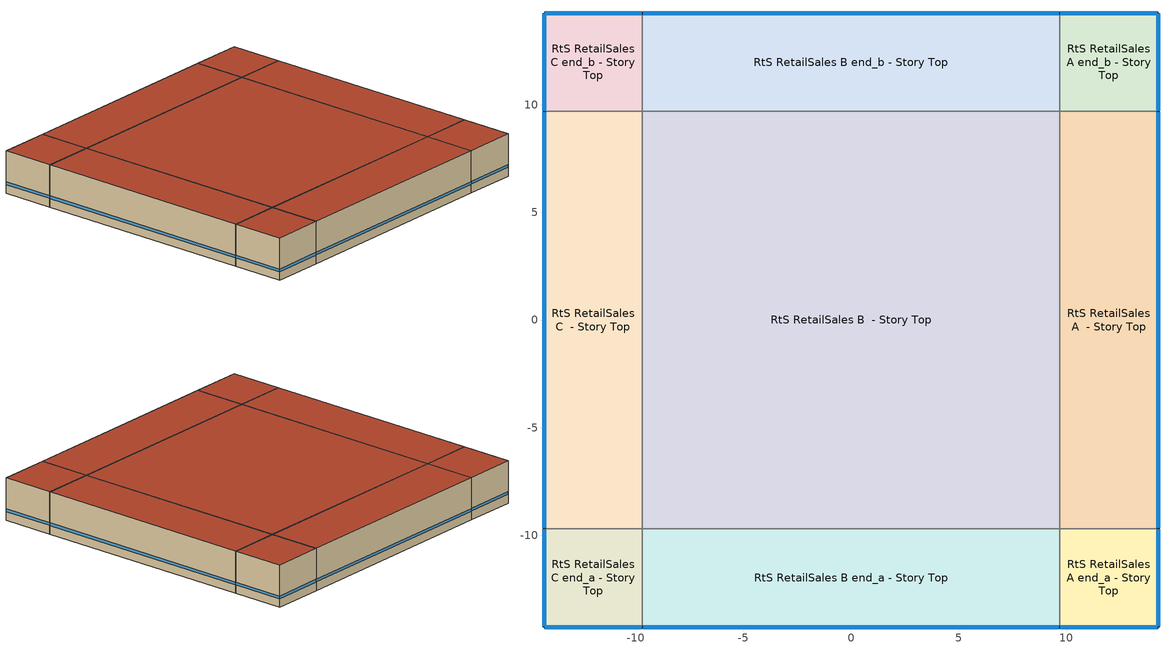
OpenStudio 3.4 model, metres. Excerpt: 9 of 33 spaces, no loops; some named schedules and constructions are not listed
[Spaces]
RtS RetailSales A end_a - Story Top
 floor adiabatic (DEER Uncarpeted 4in Slab Floor): 14.26,-14.26 9.68,-14.26 9.68,-9.68 14.26,-9.68 z3.66
 wall outside: 9.68,-14.26 14.26,-14.26 14.26,-9.68 z3.66:7.32
 wall to RtS RetailSales B end_a - Story Top: 9.68,-9.68 9.68,-14.26 z3.66:7.32
 wall to RtS RetailSales A  - Story Top: 14.26,-9.68 9.68,-9.68 z3.66:7.32
 window: 9.71,-14.26 14.23,-14.26 / 14.26,-14.23 14.26,-9.71 z4.42:4.64
 roof outside: 14.26,-9.68 9.68,-9.68 9.68,-14.26 14.26,-14.26 z7.32
RtS RetailSales B end_a - Story Top
 floor adiabatic (DEER Uncarpeted 4in Slab Floor): 9.68,-14.26 -9.68,-14.26 -9.68,-9.68 9.68,-9.68 z3.66
 wall outside: -9.68,-14.26 9.68,-14.26 z3.66:7.32
 wall to RtS RetailSales C end_a - Story Top: -9.68,-9.68 -9.68,-14.26 z3.66:7.32
 wall to RtS RetailSales B  - Story Top: 9.68,-9.68 -9.68,-9.68 z3.66:7.32
 window: -9.66,-14.26 9.66,-14.26 z4.42:4.64
 roof outside: 9.68,-9.68 -9.68,-9.68 -9.68,-14.26 9.68,-14.26 z7.32
RtS RetailSales C end_a - Story Top
 floor adiabatic (DEER Uncarpeted 4in Slab Floor): -9.68,-14.26 -14.26,-14.26 -14.26,-9.68 -9.68,-9.68 z3.66
 wall outside: -14.26,-9.68 -14.26,-14.26 -9.68,-14.26 z3.66:7.32
 wall to RtS RetailSales C  - Story Top: -9.68,-9.68 -14.26,-9.68 z3.66:7.32
 window: -14.23,-14.26 -9.71,-14.26 / -14.26,-9.71 -14.26,-14.23 z4.42:4.64
 roof outside: -9.68,-9.68 -14.26,-9.68 -14.26,-14.26 -9.68,-14.26 z7.32
RtS RetailSales A  - Story Top
 floor adiabatic (DEER Uncarpeted 4in Slab Floor): 14.26,-9.68 9.68,-9.68 9.68,9.68 14.26,9.68 z3.66
 wall outside: 14.26,-9.68 14.26,9.68 z3.66:7.32
 wall to RtS RetailSales B  - Story Top: 9.68,9.68 9.68,-9.68 z3.66:7.32
 wall to RtS RetailSales A end_b - Story Top: 14.26,9.68 9.68,9.68 z3.66:7.32
 window: 14.26,-9.66 14.26,9.66 z4.42:4.64
 roof outside: 14.26,9.68 9.68,9.68 9.68,-9.68 14.26,-9.68 z7.32
RtS RetailSales B  - Story Top
 floor adiabatic (DEER Uncarpeted 4in Slab Floor): 9.68,-9.68 -9.68,-9.68 -9.68,9.68 9.68,9.68 z3.66
 wall to RtS RetailSales C  - Story Top: -9.68,9.68 -9.68,-9.68 z3.66:7.32
 wall to RtS RetailSales B end_b - Story Top: 9.68,9.68 -9.68,9.68 z3.66:7.32
 roof outside: 9.68,9.68 -9.68,9.68 -9.68,-9.68 9.68,-9.68 z7.32
RtS RetailSales C  - Story Top
 floor adiabatic (DEER Uncarpeted 4in Slab Floor): -9.68,-9.68 -14.26,-9.68 -14.26,9.68 -9.68,9.68 z3.66
 wall outside: -14.26,9.68 -14.26,-9.68 z3.66:7.32
 wall to RtS RetailSales C end_b - Story Top: -9.68,9.68 -14.26,9.68 z3.66:7.32
 window: -14.26,9.66 -14.26,-9.66 z4.42:4.64
 roof outside: -9.68,9.68 -14.26,9.68 -14.26,-9.68 -9.68,-9.68 z7.32
RtS RetailSales A end_b - Story Top
 floor adiabatic (DEER Uncarpeted 4in Slab Floor): 14.26,9.68 9.68,9.68 9.68,14.26 14.26,14.26 z3.66
 wall outside: 14.26,9.68 14.26,14.26 9.68,14.26 z3.66:7.32
 wall to RtS RetailSales B end_b - Story Top: 9.68,14.26 9.68,9.68 z3.66:7.32
 window: 14.26,9.71 14.26,14.23 / 14.23,14.26 9.71,14.26 z4.42:4.64
 roof outside: 14.26,14.26 9.68,14.26 9.68,9.68 14.26,9.68 z7.32
RtS RetailSales B end_b - Story Top
 floor adiabatic (DEER Uncarpeted 4in Slab Floor): 9.68,9.68 -9.68,9.68 -9.68,14.26 9.68,14.26 z3.66
 wall outside: 9.68,14.26 -9.68,14.26 z3.66:7.32
 wall to RtS RetailSales C end_b - Story Top: -9.68,14.26 -9.68,9.68 z3.66:7.32
 window: 9.66,14.26 -9.66,14.26 z4.42:4.64
 roof outside: 9.68,14.26 -9.68,14.26 -9.68,9.68 9.68,9.68 z7.32
RtS RetailSales C end_b - Story Top
 floor adiabatic (DEER Uncarpeted 4in Slab Floor): -9.68,9.68 -14.26,9.68 -14.26,14.26 -9.68,14.26 z3.66
 wall outside: -9.68,14.26 -14.26,14.26 -14.26,9.68 z3.66:7.32
 window: -14.26,14.23 -14.26,9.71 / -9.71,14.26 -14.23,14.26 z4.42:4.64
 roof outside: -9.68,14.26 -14.26,14.26 -14.26,9.68 -9.68,9.68 z7.32
[Schedule:Ruleset]
D17_RtS_Sales_LF_Yr: Default Day Schedule=D17_RtS_Sales_LF_Yr Default; Summer Design Day Schedule=D17_RtS_Sales_LF_Yr Summer Design Day; Winter Design Day Schedule=D17_RtS_Sales_LF_Yr Winter Design Day
[Schedule:Day]
Clothing Schedule Default Winter Clothes; D_RSD_Din_Occup_Yr Summer Design Day; D17_RSD_Din_LF_Yr Summer Design Day; D_RSD_Din_Misc_Yr Summer Design Day; D_RSD_Ktchn_Occup_Yr Summer Design Day; D17_RSD_Ktchn_LF_Yr Summer Design Day; D_RSD_Ktchn_Misc_Yr Summer Design Day; D_RSD_Ktchn_Cook_Yr Summer Design Day; D17_RSD_LobWt_LF_Yr Summer Design Day; D17_RSD_Restrm_LF_Yr Summer Design Day; D_RtS_All_Occup_Yr Summer Design Day; D17_RtS_Sales_LF_Yr Summer Design Day; D_RtS_All_Misc_Yr Summer Design Day; D17_RtS_Stock_LF_Yr Summer Design Day; 33 space(s) Occ Sch Summer Design Day 1; 33 space(s) Occ Sch Winter Design Day 1; 33 space(s) Occ Sch Summer Design Day 2; 33 space(s) Occ Sch Winter Design Day 2; 33 space(s) Occ Sch Summer Design Day 3; 33 space(s) Occ Sch Winter Design Day 3; Building Hours of Operation NonResidential Winter Design Day; Building Hours of Operation NonResidential Summer Design Day: 24, 0, 1
Clothing Schedule Summer Clothes: 24, 0, 0.5
Air Velocity Schedule Default: 24, 0, 0.2
Work Efficiency Schedule Default; D_RSD_Din_Occup_Yr Winter Design Day; D17_RSD_Din_LF_Yr Winter Design Day; D_RSD_Din_Misc_Yr Winter Design Day; D_RSD_Ktchn_Occup_Yr Winter Design Day; D17_RSD_Ktchn_LF_Yr Winter Design Day; D_RSD_Ktchn_Misc_Yr Winter Design Day; D_RSD_Ktchn_Cook_Yr Winter Design Day; D17_RSD_LobWt_LF_Yr Winter Design Day; D17_RSD_Restrm_LF_Yr Winter Design Day; D_RtS_All_Occup_Yr Winter Design Day; D17_RtS_Sales_LF_Yr Winter Design Day; D_RtS_All_Misc_Yr Winter Design Day; D17_RtS_Stock_LF_Yr Winter Design Day: 24, 0, 0
D_RSD_Din_Occup_Yr Default; D_RSD_Ktchn_Occup_Yr Default: Yes, 5, 30, 0, 5, 40, 0.0166667, 5, 50, 0.0333333, 6, 0, 0.05, 6, 10, 0.0666667, 6, 20, 0.0833333, 6, 30, 0.1, 6, 40, 0.116667, 6, 50, 0.133333, 7, 0, 0.15, 7, 10, 0.166667, 7, 20, 0.183333, 7, 30, 0.2, 8, 30, 0.2, 8, 39, 0.226667, 8, 49, 0.253333, 8, 59, 0.28, 9, 9, 0.306667, 9, 19, 0.333333, 9, 22, 0.34, 9, 32, 0.816667, 9, 42, 0.763333, 9, 52, 0.71, 10, 2, 0.656667, 10, 12, 0.603333, 10, 15, 0.59, 10, 24, 0.548333, 10, 34, 0.506667, 10, 44, 0.465, 10, 54, 0.423333, 11, 4, 0.381667, 11, 14, 0.34, 11, 15, 0.34, 13, 7, 0.34, 13, 17, 0.612381, 13, 27, 0.644762, 13, 37, 0.677143, 13, 47, 0.709524, 13, 57, 0.741905, 14, 0, 0.75, 14, 9, 0.721667, 14, 19, 0.693333, 14, 29, 0.665, 14, 39, 0.636667, 14, 49, 0.608333, 14, 59, 0.58, 15, 0, 0.58, 15, 9, 0.54, 15, 19, 0.5, 15, 29, 0.46, 15, 39, 0.42, 15, 49, 0.38, 15, 59, 0.34, 16, 0, 0.34, 16, 10, 0.325667, 16, 20, 0.311333, 16, 30, 0.297, 16, 40, 0.282667, 16, 50, 0.268333, 17, 0, 0.254, 17, 10, 0.228333, 17, 20, 0.202667, 17, 30, 0.177, 17, 40, 0.151333, 17, 50, 0.125667, 18, 0, 0.1, 18, 30, 0.1, 18, 40, 0.0916667, 18, 50, 0.0833333, 19, 0, 0.075, 19, 10, 0.0666667, 19, 20, 0.0583333, 19, 30, 0.05, 19, 40, 0.0416667, 19, 50, 0.0333333, 20, 0, 0.025, 20, 10, 0.0166667, 20, 20, 0.00833333, 20, 30, 0, 24, 0, 0
D_RSD_Din_Occup_Yr Wknd Day; D_RSD_Ktchn_Occup_Yr Wknd Day: Yes, 4, 45, 0, 4, 55, 0.025, 5, 5, 0.05, 5, 15, 0.075, 5, 25, 0.1, 5, 35, 0.125, 5, 45, 0.15, 5, 55, 0.166667, 6, 5, 0.183333, 6, 15, 0.2, 6, 25, 0.216667, 6, 35, 0.233333, 6, 45, 0.25, 7, 45, 0.25, 7, 55, 0.265, 8, 5, 0.28, 8, 15, 0.295, 8, 24, 0.31, 8, 34, 0.325, 8, 44, 0.34, 8, 45, 0.34, 8, 54, 0.416667, 9, 4, 0.493333, 9, 14, 0.57, 9, 24, 0.646667, 9, 34, 0.723333, 9, 44, 0.8, 9, 45, 0.8, 9, 54, 0.766667, 10, 4, 0.733333, 10, 14, 0.7, 10, 24, 0.666667, 10, 34, 0.633333, 10, 44, 0.6, 10, 54, 0.566667, 11, 4, 0.533333, 11, 14, 0.5, 11, 24, 0.466667, 11, 34, 0.433333, 11, 44, 0.4, 11, 45, 0.4, 12, 15, 0.4, 12, 24, 0.39, 12, 34, 0.38, 12, 44, 0.37, 12, 54, 0.36, 13, 4, 0.35, 13, 14, 0.34, 13, 15, 0.34, 13, 24, 0.416667, 13, 34, 0.493333, 13, 44, 0.57, 13, 54, 0.646667, 14, 4, 0.723333, 14, 14, 0.8, 14, 15, 0.8, 14, 24, 0.85, 14, 34, 0.9, 14, 44, 0.95, 14, 45, 0.95, 14, 54, 0.933333, 15, 4, 0.916667, 15, 14, 0.9, 15, 24, 0.883333, 15, 34, 0.866667, 15, 44, 0.85, 15, 45, 0.85, 15, 54, 0.783333, 16, 4, 0.716667, 16, 15, 0.65, 16, 25, 0.583333, 16, 35, 0.516667, 16, 45, 0.45, 16, 55, 0.433333, 17, 5, 0.416667, 17, 15, 0.4, 17, 25, 0.383333, 17, 35, 0.366667, 17, 45, 0.35, 17, 55, 0.333333, 18, 5, 0.316667, 18, 15, 0.3, 18, 25, 0.283333, 18, 35, 0.266667, 18, 45, 0.25, 18, 55, 0.225, 19, 5, 0.2, 19, 15, 0.175, 19, 25, 0.15, 19, 35, 0.125, 19, 45, 0.1, 19, 55, 0.0833333, 20, 5, 0.0666667, 20, 15, 0.05, 20, 25, 0.0333333, 20, 35, 0.0166667, 20, 45, 0, 24, 0, 0
DEER Activity 161W/person Default; autogen DEER Activity 161W/person 0_day_sch: Yes, 24, 0, 161
DEER Activity 161W/person Winter Design Day; DEER Activity 161W/person Summer Design Day: 24, 0, 161
D17_RSD_Din_LF_Yr Default; D17_RSD_LobWt_LF_Yr Default; D17_RSD_Restrm_LF_Yr Default: Yes, 4, 30, 0.14, 4, 40, 0.194083, 4, 50, 0.248167, 5, 0, 0.30225, 5, 10, 0.356333, 5, 20, 0.410417, 5, 30, 0.4645, 5, 40, 0.520417, 5, 50, 0.576333, 6, 0, 0.63225, 6, 10, 0.688167, 6, 20, 0.744083, 6, 30, 0.8, 16, 0, 0.8, 16, 10, 0.768117, 16, 20, 0.736233, 16, 30, 0.70435, 16, 40, 0.672467, 16, 50, 0.640583, 17, 0, 0.6087, 17, 10, 0.584667, 17, 20, 0.560633, 17, 30, 0.5366, 17, 40, 0.512567, 17, 50, 0.488533, 18, 0, 0.4645, 18, 10, 0.416433, 18, 20, 0.368367, 18, 30, 0.3203, 18, 40, 0.272233, 18, 50, 0.224167, 19, 0, 0.1761, 19, 10, 0.170083, 19, 20, 0.164067, 19, 30, 0.15805, 19, 40, 0.152033, 19, 50, 0.146017, 20, 0, 0.14, 24, 0, 0.14
D17_RSD_Din_LF_Yr Wknd Day; D17_RSD_LobWt_LF_Yr Wknd Day; D17_RSD_Restrm_LF_Yr Wknd Day: Yes, 3, 45, 0.14, 3, 54, 0.194083, 4, 4, 0.248167, 4, 15, 0.30225, 4, 25, 0.356333, 4, 35, 0.410417, 4, 45, 0.4645, 4, 55, 0.520417, 5, 5, 0.576333, 5, 15, 0.63225, 5, 25, 0.688167, 5, 35, 0.744083, 5, 45, 0.8, 17, 15, 0.8, 17, 25, 0.772917, 17, 35, 0.745833, 17, 45, 0.71875, 17, 55, 0.691667, 18, 5, 0.664583, 18, 15, 0.6375, 18, 25, 0.610417, 18, 35, 0.583333, 18, 45, 0.55625, 18, 55, 0.529167, 19, 5, 0.502083, 19, 15, 0.475, 19, 25, 0.447083, 19, 35, 0.419167, 19, 45, 0.39125, 19, 55, 0.363333, 20, 5, 0.335417, 20, 15, 0.3075, 20, 25, 0.279583, 20, 35, 0.251667, 20, 45, 0.22375, 20, 55, 0.195833, 21, 5, 0.167917, 21, 15, 0.14, 24, 0, 0.14
D_RSD_Din_Misc_Yr Default; D_RSD_Ktchn_Misc_Yr Default: Yes, 2, 30, 0.15, 2, 39, 0.175, 2, 49, 0.2, 2, 59, 0.225, 3, 9, 0.25, 3, 19, 0.275, 3, 29, 0.3, 3, 30, 0.3, 3, 39, 0.325, 3, 49, 0.35, 3, 59, 0.375, 4, 9, 0.4, 4, 19, 0.425, 4, 30, 0.45, 4, 40, 0.458333, 4, 50, 0.466667, 5, 0, 0.475, 5, 10, 0.483333, 5, 20, 0.491667, 5, 30, 0.5, 7, 30, 0.5, 7, 40, 0.55, 7, 50, 0.6, 8, 0, 0.65, 8, 9, 0.7, 8, 19, 0.75, 8, 29, 0.8, 8, 30, 0.8, 8, 39, 0.833333, 8, 49, 0.866667, 8, 59, 0.9, 9, 9, 0.933333, 9, 19, 0.966667, 9, 29, 1, 9, 30, 1, 17, 0, 1, 17, 10, 0.991667, 17, 20, 0.983333, 17, 30, 0.975, 17, 40, 0.966667, 17, 50, 0.958333, 18, 0, 0.95, 18, 10, 0.933333, 18, 20, 0.916667, 18, 30, 0.9, 18, 40, 0.883333, 18, 50, 0.866667, 19, 0, 0.85, 19, 10, 0.733333, 19, 20, 0.616667, 19, 30, 0.5, 19, 40, 0.383333, 19, 50, 0.266667, 20, 0, 0.15, 24, 0, 0.15
D_RSD_Din_Misc_Yr Wknd Day; D_RSD_Ktchn_Misc_Yr Wknd Day: Yes, 1, 45, 0.15, 1, 55, 0.175, 2, 5, 0.2, 2, 15, 0.225, 2, 24, 0.25, 2, 34, 0.275, 2, 44, 0.3, 2, 45, 0.3, 2, 54, 0.325, 3, 4, 0.35, 3, 14, 0.375, 3, 24, 0.4, 3, 34, 0.425, 3, 44, 0.45, 3, 45, 0.45, 3, 54, 0.458333, 4, 4, 0.466667, 4, 15, 0.475, 4, 25, 0.483333, 4, 35, 0.491667, 4, 45, 0.5, 6, 45, 0.5, 6, 55, 0.55, 7, 5, 0.6, 7, 15, 0.65, 7, 25, 0.7, 7, 35, 0.75, 7, 45, 0.8, 7, 55, 0.833333, 8, 5, 0.866667, 8, 15, 0.9, 8, 24, 0.933333, 8, 34, 0.966667, 8, 44, 1, 8, 45, 1, 17, 45, 1, 17, 55, 0.991667, 18, 5, 0.983333, 18, 15, 0.975, 18, 25, 0.966667, 18, 35, 0.958333, 18, 45, 0.95, 18, 55, 0.9, 19, 5, 0.85, 19, 15, 0.8, 19, 25, 0.75, 19, 35, 0.7, 19, 45, 0.65, 19, 55, 0.566667, 20, 5, 0.483333, 20, 15, 0.4, 20, 25, 0.316667, 20, 35, 0.233333, 20, 45, 0.15, 24, 0, 0.15
D_RSD_All_C_Inf_Yr Default; D_RSD_All_C_Inf_Yr Winter Design Day; D_RSD_All_C_Inf_Yr Summer Design Day: 9, 0, 1, 23, 0, 0.5, 24, 0, 1
DEER Activity 220W/person Default; autogen DEER Activity 220W/person 0_day_sch: Yes, 24, 0, 220
DEER Activity 220W/person Winter Design Day; DEER Activity 220W/person Summer Design Day: 24, 0, 220
D17_RSD_Ktchn_LF_Yr Default: Yes, 3, 0, 0.05, 3, 9, 0.0875, 3, 19, 0.125, 3, 29, 0.1625, 3, 39, 0.2, 3, 49, 0.2375, 3, 59, 0.275, 4, 9, 0.3125, 4, 19, 0.35, 4, 30, 0.3875, 4, 40, 0.425, 4, 50, 0.4625, 5, 0, 0.5, 5, 10, 0.525, 5, 20, 0.55, 5, 30, 0.575, 5, 40, 0.6, 5, 50, 0.625, 6, 0, 0.65, 6, 10, 0.675, 6, 20, 0.7, 6, 30, 0.725, 6, 40, 0.75, 6, 50, 0.775, 7, 0, 0.8, 16, 0, 0.8, 16, 10, 0.768117, 16, 20, 0.736233, 16, 30, 0.70435, 16, 40, 0.672467, 16, 50, 0.640583, 17, 0, 0.6087, 17, 10, 0.590583, 17, 20, 0.572467, 17, 30, 0.55435, 17, 40, 0.536233, 17, 50, 0.518117, 18, 0, 0.5, 18, 10, 0.45, 18, 20, 0.4, 18, 30, 0.35, 18, 40, 0.3, 18, 50, 0.25, 19, 0, 0.2, 19, 10, 0.175, 19, 20, 0.15, 19, 30, 0.125, 19, 40, 0.1, 19, 50, 0.075, 20, 0, 0.05, 24, 0, 0.05
D17_RSD_Ktchn_LF_Yr Wknd Day: Yes, 2, 15, 0.05, 2, 24, 0.0875, 2, 34, 0.125, 2, 44, 0.1625, 2, 54, 0.2, 3, 4, 0.2375, 3, 14, 0.275, 3, 24, 0.3125, 3, 34, 0.35, 3, 44, 0.3875, 3, 54, 0.425, 4, 4, 0.4625, 4, 14, 0.5, 4, 15, 0.5, 4, 25, 0.525, 4, 35, 0.55, 4, 45, 0.575, 4, 55, 0.6, 5, 5, 0.625, 5, 15, 0.65, 5, 25, 0.675, 5, 35, 0.7, 5, 45, 0.725, 5, 55, 0.75, 6, 5, 0.775, 6, 15, 0.8, 17, 15, 0.8, 17, 25, 0.775, 17, 35, 0.75, 17, 45, 0.725, 17, 55, 0.7, 18, 5, 0.675, 18, 15, 0.65, 18, 25, 0.625, 18, 35, 0.6, 18, 45, 0.575, 18, 55, 0.55, 19, 5, 0.525, 19, 15, 0.5, 19, 25, 0.4625, 19, 35, 0.425, 19, 45, 0.3875, 19, 55, 0.35, 20, 5, 0.3125, 20, 15, 0.275, 20, 25, 0.2375, 20, 35, 0.2, 20, 45, 0.1625, 20, 55, 0.125, 21, 5, 0.0875, 21, 15, 0.05, 24, 0, 0.05
D_RSD_Ktchn_Cook_Yr Default; autogen D_RSD_Ktchn_Cook_Yr 0_day_sch: Yes, 0, 10, 0.079, 0, 20, 0.0395, 0, 30, 0, 6, 30, 0, 6, 40, 0.0493333, 6, 50, 0.0986667, 7, 0, 0.148, 7, 10, 0.197333, 7, 20, 0.246667, 7, 30, 0.296, 7, 40, 0.331667, 7, 50, 0.367333, 8, 0, 0.403, 8, 9, 0.438667, 8, 19, 0.474333, 8, 29, 0.51, 8, 30, 0.51, 8, 39, 0.515, 8, 49, 0.52, 8, 59, 0.525, 9, 9, 0.53, 9, 19, 0.535, 9, 29, 0.54, 9, 30, 0.54, 9, 39, 0.526667, 9, 49, 0.513333, 9, 59, 0.5, 10, 9, 0.486667, 10, 19, 0.473333, 10, 29, 0.46, 10, 30, 0.46, 10, 39, 0.456667, 10, 49, 0.453333, 10, 59, 0.45, 11, 9, 0.446667, 11, 19, 0.443333, 11, 29, 0.44, 11, 30, 0.44, 11, 39, 0.438333, 11, 49, 0.436667, 11, 59, 0.435, 12, 9, 0.433333, 12, 19, 0.431667, 12, 29, 0.43, 12, 30, 0.43, 12, 39, 0.446667, 12, 49, 0.463333, 12, 59, 0.48, 13, 9, 0.496667, 13, 19, 0.513333, 13, 29, 0.53, 13, 30, 0.53, 13, 39, 0.523333, 13, 49, 0.516667, 13, 59, 0.51, 14, 9, 0.503333, 14, 19, 0.496667, 14, 29, 0.49, 14, 30, 0.49, 17, 30, 0.49, 17, 40, 0.5, 17, 50, 0.51, 18, 0, 0.52, 18, 10, 0.53, 18, 20, 0.54, 18, 30, 0.55, 18, 40, 0.541667, 18, 50, 0.533333, 19, 0, 0.525, 19, 10, 0.516667, 19, 20, 0.508333, 19, 30, 0.5, 19, 40, 0.471667, 19, 50, 0.443333, 20, 0, 0.415, 20, 10, 0.386667, 20, 20, 0.358333, 20, 30, 0.33, 20, 40, 0.329167, 20, 50, 0.328333, 21, 0, 0.3275, 21, 10, 0.326667, 21, 20, 0.325833, 21, 30, 0.325, 21, 40, 0.315167, 21, 50, 0.305333, 22, 0, 0.2955, 22, 10, 0.285667, 22, 20, 0.275833, 22, 30, 0.266, 22, 40, 0.261167, 22, 50, 0.256333, 23, 0, 0.2515, 23, 10, 0.246667, 23, 20, 0.241833, 23, 30, 0.237, 23, 40, 0.1975, 23, 50, 0.158, 24, 0, 0.1185
DEER Activity 147W/person Default; autogen DEER Activity 147W/person 0_day_sch: Yes, 24, 0, 147
DEER Activity 147W/person Winter Design Day; DEER Activity 147W/person Summer Design Day: 24, 0, 147
D_RtS_All_Occup_Yr Default: Yes, 5, 30, 0, 5, 40, 0.00833333, 5, 50, 0.0166667, 6, 0, 0.025, 6, 10, 0.0333333, 6, 20, 0.0416667, 6, 30, 0.05, 6, 40, 0.075, 6, 50, 0.1, 7, 0, 0.125, 7, 10, 0.15, 7, 20, 0.175, 7, 30, 0.2, 7, 40, 0.266667, 7, 50, 0.333333, 8, 0, 0.4, 8, 9, 0.466667, 8, 19, 0.533333, 8, 29, 0.6, 8, 30, 0.6, 15, 0, 0.6, 15, 9, 0.508333, 15, 19, 0.416667, 15, 29, 0.325, 15, 39, 0.233333, 15, 49, 0.141667, 15, 59, 0.05, 16, 0, 0.05, 16, 10, 0.0416667, 16, 20, 0.0333333, 16, 30, 0.025, 16, 40, 0.0166667, 16, 50, 0.00833333, 17, 0, 0, 24, 0, 0
D_RtS_All_Occup_Yr Sat Day: Yes, 4, 45, 0, 4, 55, 0.00833333, 5, 5, 0.0166667, 5, 15, 0.025, 5, 25, 0.0333333, 5, 35, 0.0416667, 5, 45, 0.05, 5, 55, 0.0583333, 6, 5, 0.0666667, 6, 15, 0.075, 6, 25, 0.0833333, 6, 35, 0.0916667, 6, 45, 0.1, 6, 55, 0.2, 7, 5, 0.3, 7, 15, 0.4, 7, 25, 0.5, 7, 35, 0.6, 7, 45, 0.7, 7, 55, 0.65, 8, 5, 0.6, 8, 15, 0.55, 8, 24, 0.5, 8, 34, 0.45, 8, 44, 0.4, 8, 45, 0.4, 8, 54, 0.45, 9, 4, 0.5, 9, 14, 0.55, 9, 24, 0.6, 9, 34, 0.65, 9, 44, 0.7, 9, 45, 0.7, 9, 54, 0.716667, 10, 4, 0.733333, 10, 14, 0.75, 10, 24, 0.766667, 10, 34, 0.783333, 10, 44, 0.8, 10, 54, 0.816667, 11, 4, 0.833333, 11, 14, 0.85, 11, 24, 0.866667, 11, 34, 0.883333, 11, 44, 0.9, 11, 45, 0.9, 13, 15, 0.9, 13, 24, 0.883333, 13, 34, 0.866667, 13, 44, 0.85, 13, 54, 0.833333, 14, 4, 0.816667, 14, 14, 0.8, 14, 15, 0.8, 14, 24, 0.766667, 14, 34, 0.733333, 14, 44, 0.7, 14, 45, 0.7, 14, 54, 0.691667, 15, 4, 0.683333, 15, 14, 0.675, 15, 24, 0.666667, 15, 34, 0.658333, 15, 44, 0.65, 15, 45, 0.65, 15, 54, 0.541667, 16, 4, 0.433333, 16, 15, 0.325, 16, 25, 0.216667, 16, 35, 0.108333, 16, 45, 0, 24, 0, 0
D_RtS_All_Occup_Yr Sun Day: Yes, 5, 45, 0, 5, 55, 0.00833333, 6, 5, 0.0166667, 6, 15, 0.025, 6, 25, 0.0333333, 6, 35, 0.0416667, 6, 45, 0.05, 6, 55, 0.108333, 7, 5, 0.166667, 7, 15, 0.225, 7, 25, 0.283333, 7, 35, 0.341667, 7, 45, 0.4, 7, 55, 0.45, 8, 5, 0.5, 8, 15, 0.55, 8, 24, 0.6, 8, 34, 0.65, 8, 44, 0.7, 8, 45, 0.7, 8, 54, 0.733333, 9, 4, 0.766667, 9, 14, 0.8, 9, 24, 0.833333, 9, 34, 0.866667, 9, 44, 0.9, 9, 45, 0.9, 9, 54, 0.916667, 10, 4, 0.933333, 10, 14, 0.95, 10, 15, 0.95, 11, 15, 0.95, 11, 24, 0.941667, 11, 34, 0.933333, 11, 44, 0.925, 11, 54, 0.916667, 12, 4, 0.908333, 12, 14, 0.9, 12, 15, 0.9, 12, 24, 0.866667, 12, 34, 0.833333, 12, 44, 0.8, 12, 54, 0.766667, 13, 4, 0.733333, 13, 14, 0.7, 13, 15, 0.7, 13, 24, 0.633333, 13, 34, 0.566667, 13, 44, 0.5, 13, 54, 0.433333, 14, 4, 0.366667, 14, 14, 0.3, 14, 15, 0.3, 14, 24, 0.233333, 14, 34, 0.166667, 14, 44, 0.1, 14, 45, 0.1, 14, 54, 0.0916667, 15, 4, 0.0833333, 15, 14, 0.075, 15, 24, 0.0666667, 15, 34, 0.0583333, 15, 44, 0.05, 15, 45, 0.05, 15, 54, 0.0416667, 16, 4, 0.0333333, 16, 15, 0.025, 16, 25, 0.0166667, 16, 35, 0.00833333, 16, 45, 0, 24, 0, 0
DEER Activity 132W/person Default; autogen DEER Activity 132W/person 0_day_sch: Yes, 24, 0, 132
DEER Activity 132W/person Winter Design Day; DEER Activity 132W/person Summer Design Day: 24, 0, 132
D17_RtS_Sales_LF_Yr Default: Yes, 3, 30, 0.15, 3, 39, 0.166667, 3, 49, 0.183333, 3, 59, 0.2, 4, 9, 0.216667, 4, 19, 0.233333, 4, 30, 0.25, 4, 40, 0.271667, 4, 50, 0.293333, 5, 0, 0.315, 5, 10, 0.336667, 5, 20, 0.358333, 5, 30, 0.38, 5, 40, 0.4, 5, 50, 0.42, 6, 0, 0.44, 6, 10, 0.46, 6, 20, 0.48, 6, 30, 0.5, 6, 40, 0.531667, 6, 50, 0.563333, 7, 0, 0.595, 7, 10, 0.626667, 7, 20, 0.658333, 7, 30, 0.69, 7, 40, 0.708333, 7, 50, 0.726667, 8, 0, 0.745, 8, 9, 0.763333, 8, 19, 0.781667, 8, 29, 0.8, 8, 30, 0.8, 8, 39, 0.813333, 8, 49, 0.826667, 8, 59, 0.84, 9, 7, 0.85, 9, 17, 0.851026, 9, 27, 0.852051, 9, 37, 0.853077, 9, 47, 0.854103, 9, 57, 0.855128, 10, 7, 0.856154, 10, 17, 0.857179, 10, 27, 0.858205, 10, 37, 0.859231, 10, 45, 0.86, 12, 15, 0.86, 12, 24, 0.858095, 12, 34, 0.85619, 12, 44, 0.854286, 12, 54, 0.852381, 13, 4, 0.850476, 13, 7, 0.85, 13, 17, 0.780952, 13, 27, 0.761905, 13, 37, 0.742857, 13, 47, 0.72381, 13, 57, 0.704762, 14, 0, 0.7, 14, 9, 0.658333, 14, 19, 0.616667, 14, 29, 0.575, 14, 39, 0.533333, 14, 49, 0.491667, 14, 59, 0.45, 15, 0, 0.45, 15, 9, 0.425, 15, 19, 0.4, 15, 29, 0.375, 15, 39, 0.35, 15, 49, 0.325, 15, 59, 0.3, 16, 0, 0.3, 16, 10, 0.291667, 16, 20, 0.283333, 16, 30, 0.275, 16, 40, 0.266667, 16, 50, 0.258333, 17, 0, 0.25, 17, 10, 0.233333, 17, 20, 0.216667, 17, 30, 0.2, 17, 40, 0.183333, 17, 50, 0.166667, 18, 0, 0.15, 24, 0, 0.15
D17_RtS_Sales_LF_Yr Wknd Day: Yes, 2, 45, 0.15, 2, 54, 0.16, 3, 4, 0.17, 3, 14, 0.18, 3, 24, 0.19, 3, 34, 0.2, 3, 44, 0.21, 3, 45, 0.21, 3, 54, 0.226667, 4, 4, 0.243333, 4, 15, 0.26, 4, 25, 0.276667, 4, 35, 0.293333, 4, 45, 0.31, 4, 55, 0.33, 5, 5, 0.35, 5, 15, 0.37, 5, 25, 0.39, 5, 35, 0.41, 5, 45, 0.43, 5, 55, 0.441667, 6, 5, 0.453333, 6, 15, 0.465, 6, 25, 0.476667, 6, 35, 0.488333, 6, 45, 0.5, 6, 55, 0.508333, 7, 5, 0.516667, 7, 15, 0.525, 7, 25, 0.533333, 7, 35, 0.541667, 7, 45, 0.55, 7, 55, 0.558333, 8, 5, 0.566667, 8, 15, 0.575, 8, 24, 0.583333, 8, 34, 0.591667, 8, 44, 0.6, 8, 45, 0.6, 11, 15, 0.6, 11, 24, 0.591667, 11, 34, 0.583333, 11, 44, 0.575, 11, 54, 0.566667, 12, 4, 0.558333, 12, 14, 0.55, 12, 15, 0.55, 12, 24, 0.541667, 12, 34, 0.533333, 12, 44, 0.525, 12, 54, 0.516667, 13, 4, 0.508333, 13, 14, 0.5, 13, 15, 0.5, 13, 24, 0.491667, 13, 34, 0.483333, 13, 44, 0.475, 13, 54, 0.466667, 14, 4, 0.458333, 14, 14, 0.45, 14, 15, 0.45, 14, 24, 0.43, 14, 34, 0.41, 14, 44, 0.39, 14, 45, 0.39, 14, 54, 0.386667, 15, 4, 0.383333, 15, 14, 0.38, 15, 24, 0.376667, 15, 34, 0.373333, 15, 44, 0.37, 15, 45, 0.37, 15, 54, 0.343333, 16, 4, 0.316667, 16, 15, 0.29, 16, 25, 0.263333, 16, 35, 0.236667, 16, 45, 0.21, 16, 55, 0.2, 17, 5, 0.19, 17, 15, 0.18, 17, 25, 0.17, 17, 35, 0.16, 17, 45, 0.15, 24, 0, 0.15
D_RtS_All_Misc_Yr Default: Yes, 5, 30, 0.4, 5, 40, 0.433333, 5, 50, 0.466667, 6, 0, 0.5, 6, 10, 0.533333, 6, 20, 0.566667, 6, 30, 0.6, 6, 40, 0.65, 6, 50, 0.7, 7, 0, 0.75, 7, 10, 0.8, 7, 20, 0.85, 7, 30, 0.9, 13, 7, 0.9, 13, 17, 0.780952, 13, 27, 0.761905, 13, 37, 0.742857, 13, 47, 0.72381, 13, 57, 0.704762, 14, 0, 0.7, 15, 0, 0.7, 15, 9, 0.683333, 15, 19, 0.666667, 15, 29, 0.65, 15, 39, 0.633333, 15, 49, 0.616667, 15, 59, 0.6, 16, 0, 0.6, 16, 10, 0.566667, 16, 20, 0.533333, 16, 30, 0.5, 16, 40, 0.466667, 16, 50, 0.433333, 17, 0, 0.4, 24, 0, 0.4
D_RtS_All_Misc_Yr Sat Day: Yes, 4, 45, 0.4, 4, 55, 0.433333, 5, 5, 0.466667, 5, 15, 0.5, 5, 25, 0.533333, 5, 35, 0.566667, 5, 45, 0.6, 5, 55, 0.65, 6, 5, 0.7, 6, 15, 0.75, 6, 25, 0.8, 6, 35, 0.85, 6, 45, 0.9, 13, 15, 0.9, 13, 24, 0.866667, 13, 34, 0.833333, 13, 44, 0.8, 13, 54, 0.766667, 14, 4, 0.733333, 14, 14, 0.7, 14, 15, 0.7, 14, 24, 0.633333, 14, 34, 0.566667, 14, 44, 0.5, 14, 45, 0.5, 14, 54, 0.508333, 15, 4, 0.516667, 15, 14, 0.525, 15, 24, 0.533333, 15, 34, 0.541667, 15, 44, 0.55, 15, 45, 0.55, 15, 54, 0.525, 16, 4, 0.5, 16, 15, 0.475, 16, 25, 0.45, 16, 35, 0.425, 16, 45, 0.4, 24, 0, 0.4
D_RtS_All_Misc_Yr Sun Day: Yes, 5, 45, 0.4, 5, 55, 0.433333, 6, 5, 0.466667, 6, 15, 0.5, 6, 25, 0.533333, 6, 35, 0.566667, 6, 45, 0.6, 6, 55, 0.616667, 7, 5, 0.633333, 7, 15, 0.65, 7, 25, 0.666667, 7, 35, 0.683333, 7, 45, 0.7, 7, 55, 0.733333, 8, 5, 0.766667, 8, 15, 0.8, 8, 24, 0.833333, 8, 34, 0.866667, 8, 44, 0.9, 8, 45, 0.9, 12, 15, 0.9, 12, 24, 0.883333, 12, 34, 0.866667, 12, 44, 0.85, 12, 54, 0.833333, 13, 4, 0.816667, 13, 14, 0.8, 13, 15, 0.8, 13, 24, 0.783333, 13, 34, 0.766667, 13, 44, 0.75, 13, 54, 0.733333, 14, 4, 0.716667, 14, 14, 0.7, 14, 15, 0.7, 14, 24, 0.666667, 14, 34, 0.633333, 14, 44, 0.6, 14, 45, 0.6, 14, 54, 0.583333, 15, 4, 0.566667, 15, 14, 0.55, 15, 24, 0.533333, 15, 34, 0.516667, 15, 44, 0.5, 15, 45, 0.5, 15, 54, 0.483333, 16, 4, 0.466667, 16, 15, 0.45, 16, 25, 0.433333, 16, 35, 0.416667, 16, 45, 0.4, 24, 0, 0.4
D_RtS_All_C_Inf_Yr Default; D_RtS_All_C_Inf_Yr Winter Design Day; D_RtS_All_C_Inf_Yr Summer Design Day: 8, 0, 1, 21, 0, 0.5, 24, 0, 1
D17_RtS_Stock_LF_Yr Default: Yes, 0, 10, 0.0653857, 0, 20, 0.0652429, 0, 30, 0.0651, 0, 40, 0.0649833, 0, 49, 0.0648667, 0, 59, 0.06475, 1, 9, 0.0646333, 1, 19, 0.0645167, 1, 30, 0.0644, 1, 40, 0.0657167, 1, 50, 0.0670333, 2, 0, 0.06835, 2, 9, 0.0696667, 2, 19, 0.0709833, 2, 29, 0.0723, 2, 30, 0.0723, 2, 39, 0.0754667, 2, 49, 0.0786333, 2, 59, 0.0818, 3, 9, 0.0849667, 3, 19, 0.0881333, 3, 29, 0.0913, 3, 30, 0.0913, 3, 39, 0.10335, 3, 49, 0.1154, 3, 59, 0.12745, 4, 9, 0.1395, 4, 19, 0.15155, 4, 30, 0.1636, 4, 40, 0.181767, 4, 50, 0.199933, 5, 0, 0.2181, 5, 10, 0.236267, 5, 20, 0.254433, 5, 30, 0.2726, 5, 40, 0.291067, 5, 50, 0.309533, 6, 0, 0.328, 6, 10, 0.346467, 6, 20, 0.364933, 6, 30, 0.3834, 6, 40, 0.400917, 6, 50, 0.418433, 7, 0, 0.43595, 7, 10, 0.453467, 7, 20, 0.470983, 7, 30, 0.4885, 7, 40, 0.505383, 7, 50, 0.522267, 8, 0, 0.53915, 8, 9, 0.556033, 8, 19, 0.572917, 8, 29, 0.5898, 8, 30, 0.5898, 8, 39, 0.595933, 8, 49, 0.602067, 8, 59, 0.6082, 9, 9, 0.614333, 9, 19, 0.620467, 9, 22, 0.622, 9, 32, 0.624, 9, 42, 0.6256, 9, 52, 0.6272, 10, 2, 0.6288, 10, 12, 0.6304, 10, 15, 0.6308, 10, 24, 0.631883, 10, 34, 0.632967, 10, 44, 0.63405, 10, 54, 0.635133, 11, 4, 0.636217, 11, 14, 0.6373, 11, 15, 0.6373, 11, 24, 0.63615, 11, 34, 0.635, 11, 44, 0.63385, 11, 54, 0.6327, 12, 4, 0.63155, 12, 14, 0.6304, 12, 15, 0.6304, 12, 24, 0.624648, 12, 34, 0.618895, 12, 44, 0.613143, 12, 54, 0.60739, 13, 4, 0.601638, 13, 7, 0.6002, 13, 17, 0.4633, 13, 27, 0.4297, 13, 37, 0.3961, 13, 47, 0.3625, 13, 57, 0.3289, 14, 0, 0.3205, 14, 9, 0.301133, 14, 19, 0.281767, 14, 29, 0.2624, 14, 39, 0.243033, 14, 49, 0.223667, 14, 59, 0.2043, 15, 0, 0.2043, 15, 9, 0.1959, 15, 19, 0.1875, 15, 29, 0.1791, 15, 39, 0.1707, 15, 49, 0.1623, 15, 59, 0.1539, 16, 0, 0.1539, 16, 10, 0.149283, 16, 20, 0.144667, 16, 30, 0.14005, 16, 40, 0.135433, 16, 50, 0.130817, 17, 0, 0.1262, 17, 10, 0.122833, 17, 20, 0.119467, 17, 30, 0.1161, 17, 40, 0.112733, 17, 50, 0.109367, 18, 0, 0.106, 18, 10, 0.103683, 18, 20, 0.101367, 18, 30, 0.09905, 18, 40, 0.0967333, 18, 50, 0.0944167, 19, 0, 0.0921, 19, 10, 0.08945, 19, 20, 0.0868, 19, 30, 0.08415, 19, 40, 0.0815, 19, 50, 0.07885, 20, 0, 0.0762, 20, 10, 0.07485, 20, 20, 0.0735, 20, 30, 0.07215, 20, 40, 0.0708, 20, 50, 0.06945, 21, 0, 0.0681, 21, 10, 0.0679571, 21, 20, 0.0678143, 21, 30, 0.0676714, 21, 40, 0.0675286, 21, 50, 0.0673857, 22, 0, 0.0672429, 22, 10, 0.0671, 22, 20, 0.0669571, 22, 30, 0.0668143, 22, 40, 0.0666714, 22, 50, 0.0665286, 23, 0, 0.0663857, 23, 10, 0.0662429, 23, 20, 0.0661, 23, 30, 0.0659571, 23, 40, 0.0658143, 23, 50, 0.0656714, 24, 0, 0.0655286
D17_RtS_Stock_LF_Yr Wknd Day: Yes, 0, 5, 0.0652667, 0, 15, 0.065225, 0, 25, 0.0651833, 0, 35, 0.0651417, 0, 45, 0.0651, 0, 55, 0.0650333, 1, 4, 0.0649667, 1, 15, 0.0649, 1, 25, 0.0648333, 1, 35, 0.0647667, 1, 45, 0.0647, 1, 55, 0.0653833, 2, 5, 0.0660667, 2, 15, 0.06675, 2, 24, 0.0674333, 2, 34, 0.0681167, 2, 44, 0.0688, 2, 45, 0.0688, 2, 54, 0.0726833, 3, 4, 0.0765667, 3, 14, 0.08045, 3, 24, 0.0843333, 3, 34, 0.0882167, 3, 44, 0.0921, 3, 45, 0.0921, 3, 54, 0.100533, 4, 4, 0.108967, 4, 15, 0.1174, 4, 25, 0.125833, 4, 35, 0.134267, 4, 45, 0.1427, 4, 55, 0.152617, 5, 5, 0.162533, 5, 15, 0.17245, 5, 25, 0.182367, 5, 35, 0.192283, 5, 45, 0.2022, 5, 55, 0.2133, 6, 5, 0.2244, 6, 15, 0.2355, 6, 25, 0.2466, 6, 35, 0.2577, 6, 45, 0.2688, 6, 55, 0.2821, 7, 5, 0.2954, 7, 15, 0.3087, 7, 25, 0.322, 7, 35, 0.3353, 7, 45, 0.3486, 7, 55, 0.354583, 8, 5, 0.360567, 8, 15, 0.36655, 8, 24, 0.372533, 8, 34, 0.378517, 8, 44, 0.3845, 8, 45, 0.3845, 8, 54, 0.3882, 9, 4, 0.3919, 9, 14, 0.3956, 9, 24, 0.3993, 9, 34, 0.403, 9, 44, 0.4067, 9, 45, 0.4067, 9, 54, 0.412333, 10, 4, 0.417967, 10, 14, 0.4236, 10, 15, 0.4236, 10, 24, 0.42265, 10, 34, 0.4217, 10, 44, 0.42075, 10, 54, 0.4198, 11, 4, 0.41885, 11, 14, 0.4179, 11, 15, 0.4179, 11, 24, 0.414817, 11, 34, 0.411733, 11, 44, 0.40865, 11, 54, 0.405567, 12, 4, 0.402483, 12, 14, 0.3994, 12, 15, 0.3994, 12, 24, 0.390733, 12, 34, 0.382067, 12, 44, 0.3734, 12, 54, 0.364733, 13, 4, 0.356067, 13, 14, 0.3474, 13, 15, 0.3474, 13, 24, 0.3318, 13, 34, 0.3162, 13, 44, 0.3006, 13, 54, 0.285, 14, 4, 0.2694, 14, 14, 0.2538, 14, 15, 0.2538, 14, 24, 0.237233, 14, 34, 0.220667, 14, 44, 0.2041, 14, 45, 0.2041, 14, 54, 0.195017, 15, 4, 0.185933, 15, 14, 0.17685, 15, 24, 0.167767, 15, 34, 0.158683, 15, 44, 0.1496, 15, 45, 0.1496, 15, 54, 0.146733, 16, 4, 0.143867, 16, 15, 0.141, 16, 25, 0.138133, 16, 35, 0.135267, 16, 45, 0.1324, 16, 55, 0.1312, 17, 5, 0.13, 17, 15, 0.1288, 17, 25, 0.1276, 17, 35, 0.1264, 17, 45, 0.1252, 17, 55, 0.12145, 18, 5, 0.1177, 18, 15, 0.11395, 18, 25, 0.1102, 18, 35, 0.10645, 18, 45, 0.1027, 18, 55, 0.0997333, 19, 5, 0.0967667, 19, 15, 0.0938, 19, 25, 0.0908333, 19, 35, 0.0878667, 19, 45, 0.0849, 19, 55, 0.0851333, 20, 5, 0.0853667, 20, 15, 0.0856, 20, 25, 0.0858333, 20, 35, 0.0860667, 20, 45, 0.0863, 20, 55, 0.08435, 21, 5, 0.0824, 21, 15, 0.08045, 21, 25, 0.0785, 21, 35, 0.07655, 21, 45, 0.0746, 21, 55, 0.0731, 22, 5, 0.0716, 22, 15, 0.0701, 22, 25, 0.0686, 22, 35, 0.0671, 22, 45, 0.0656, 22, 55, 0.0655583, 23, 5, 0.0655167, 23, 15, 0.065475, 23, 25, 0.0654333, 23, 35, 0.0653917, 23, 45, 0.06535, 23, 55, 0.0653083, 24, 0, 0.0652667
33 space(s) Occ Sch Default 1: Yes, 4, 30, 0, 4, 40, 0.00483392, 4, 50, 0.00966784, 5, 0, 0.0145018, 5, 10, 0.0193357, 5, 20, 0.0241696, 5, 30, 0.0290035, 5, 40, 0.0346815, 5, 50, 0.0403594, 6, 0, 0.0460373, 6, 10, 0.0517153, 6, 20, 0.0573932, 6, 30, 0.0630712, 6, 40, 0.0751176, 6, 50, 0.087164, 7, 0, 0.0992105, 7, 10, 0.111257, 7, 20, 0.123303, 7, 30, 0.13535, 7, 40, 0.11563, 7, 50, 0.0959111, 8, 0, 0.0761918, 8, 9, 0.0564725, 8, 19, 0.0367531, 8, 29, 0.0170338, 8, 30, 0.0170338, 8, 39, 0.0261536, 8, 49, 0.0352734, 8, 59, 0.0443931, 9, 9, 0.0535129, 9, 19, 0.0626327, 9, 22, 0.0649127, 9, 32, 0.0337388, 9, 42, 0.0329496, 9, 52, 0.0321604, 10, 2, 0.0313712, 10, 12, 0.0305819, 10, 15, 0.0303846, 10, 24, 0.0253205, 10, 34, 0.0202564, 10, 44, 0.0151923, 10, 54, 0.0101282, 11, 4, 0.00506411, 11, 14, 1.07948e-16, 11, 15, 0, 12, 15, 0, 12, 24, 0.00561217, 12, 34, 0.0112243, 12, 44, 0.0168365, 12, 54, 0.0224487, 13, 4, 0.0280609, 13, 7, 0.0294639, 14, 0, 0.0207168, 14, 9, 0.0531731, 14, 19, 0.0856295, 14, 29, 0.118086, 14, 39, 0.150542, 14, 49, 0.182998, 14, 59, 0.215455, 15, 0, 0.215455, 15, 9, 0.184149, 15, 19, 0.152844, 15, 29, 0.121539, 15, 39, 0.0902332, 15, 49, 0.0589278, 15, 59, 0.0276224, 16, 0, 0.0276224, 16, 10, 0.0260878, 16, 20, 0.0245532, 16, 30, 0.0230187, 16, 40, 0.0214841, 16, 50, 0.0199495, 17, 0, 0.0184149, 17, 10, 0.0153458, 17, 20, 0.0122766, 17, 30, 0.00920747, 17, 40, 0.00613831, 17, 50, 0.00306916, 18, 0, 0, 24, 0, 0
33 space(s) Occ Sch Sunday 1: Yes, 3, 45, 0, 3, 54, 0.00306916, 4, 4, 0.00613831, 4, 15, 0.00920747, 4, 25, 0.0122766, 4, 35, 0.0153458, 4, 45, 0.0184149, 4, 55, 0.0201797, 5, 5, 0.0219445, 5, 15, 0.0237092, 5, 25, 0.025474, 5, 35, 0.0272388, 5, 45, 0.0290035, 5, 55, 0.0438889, 6, 5, 0.0587743, 6, 15, 0.0736597, 6, 25, 0.0885452, 6, 35, 0.103431, 6, 45, 0.118316, 6, 55, 0.117318, 7, 5, 0.116321, 7, 15, 0.115324, 7, 25, 0.114326, 7, 35, 0.113329, 7, 45, 0.112331, 7, 55, 0.114249, 8, 5, 0.116168, 8, 15, 0.118086, 8, 24, 0.120004, 8, 34, 0.121922, 8, 44, 0.12384, 8, 45, 0.12384, 8, 54, 0.106039, 9, 4, 0.0882382, 9, 14, 0.0704371, 9, 24, 0.052636, 9, 34, 0.0348349, 9, 44, 0.0170338, 9, 45, 0.0170338, 9, 54, 0.0276224, 10, 4, 0.038211, 10, 14, 0.0487996, 10, 15, 0.0487996, 10, 24, 0.0435053, 10, 34, 0.038211, 10, 44, 0.0329167, 10, 54, 0.0276224, 11, 4, 0.0223281, 11, 14, 0.0170338, 11, 15, 0.0170338, 11, 24, 0.0267017, 11, 34, 0.0363695, 11, 44, 0.0460373, 11, 54, 0.0557052, 12, 4, 0.065373, 12, 14, 0.0750409, 12, 15, 0.0750409, 12, 24, 0.0756547, 12, 34, 0.0762685, 12, 44, 0.0768824, 12, 54, 0.0774962, 13, 4, 0.07811, 13, 14, 0.0787239, 13, 15, 0.0787239, 13, 24, 0.0738132, 13, 34, 0.0689026, 13, 44, 0.0639919, 13, 54, 0.0590813, 14, 4, 0.0541706, 14, 14, 0.04926, 14, 15, 0.04926, 14, 24, 0.0425078, 14, 34, 0.0357557, 14, 44, 0.0290035, 14, 45, 0.0290035, 14, 54, 0.0351418, 15, 4, 0.0412801, 15, 14, 0.0474185, 15, 24, 0.0535568, 15, 34, 0.0596951, 15, 44, 0.0658334, 15, 45, 0.0658334, 15, 54, 0.0569328, 16, 4, 0.0480323, 16, 15, 0.0391317, 16, 25, 0.0302312, 16, 35, 0.0213306, 16, 45, 0.0124301, 17, 45, 0.0124301, 17, 55, 0.0133508, 18, 5, 0.0142716, 18, 15, 0.0151923, 18, 25, 0.0161131, 18, 35, 0.0170338, 18, 45, 0.0179546, 18, 55, 0.0149621, 19, 5, 0.0119697, 19, 15, 0.00897728, 19, 25, 0.00598485, 19, 35, 0.00299243, 19, 45, 0, 24, 0, 0
33 space(s) Occ Sch Saturday 1: Yes, 3, 45, 0, 3, 54, 0.00590813, 4, 4, 0.0118163, 4, 15, 0.0177244, 4, 25, 0.0236325, 4, 35, 0.0295406, 4, 45, 0.0354488, 4, 55, 0.0343745, 5, 5, 0.0333003, 5, 15, 0.0322261, 5, 25, 0.0311519, 5, 35, 0.0300777, 5, 45, 0.0290035, 5, 55, 0.0579303, 6, 5, 0.0868571, 6, 15, 0.115784, 6, 25, 0.144711, 6, 35, 0.173638, 6, 45, 0.202564, 6, 55, 0.183842, 7, 5, 0.165121, 7, 15, 0.146399, 7, 25, 0.127677, 7, 35, 0.108955, 7, 45, 0.0902332, 7, 55, 0.101512, 8, 5, 0.112791, 8, 15, 0.124071, 8, 24, 0.13535, 8, 34, 0.146629, 8, 44, 0.157908, 8, 45, 0.157908, 8, 54, 0.13159, 9, 4, 0.105272, 9, 14, 0.078954, 9, 24, 0.052636, 9, 34, 0.026318, 9, 44, 5.61002e-16, 9, 45, 0, 9, 54, 0.00613831, 10, 4, 0.0122766, 10, 14, 0.0184149, 10, 15, 0.0184149, 10, 24, 0.0153458, 10, 34, 0.0122766, 10, 44, 0.00920747, 10, 54, 0.00613831, 11, 4, 0.00306916, 11, 14, 6.5423e-17, 11, 15, 0, 11, 24, 0.00122766, 11, 34, 0.00245532, 11, 44, 0.00368299, 11, 54, 0.00491065, 12, 4, 0.00613831, 12, 14, 0.00736597, 12, 15, 0.00736597, 12, 24, 0.00989803, 12, 34, 0.0124301, 12, 44, 0.0149621, 12, 54, 0.0174942, 13, 4, 0.0200262, 13, 14, 0.0225583, 13, 15, 0.0225583, 13, 24, 0.0214074, 13, 34, 0.0202564, 13, 44, 0.0191055, 13, 54, 0.0179546, 14, 4, 0.0168036, 14, 14, 0.0156527, 14, 15, 0.0156527, 14, 24, 0.020103, 14, 34, 0.0245532, 14, 44, 0.0290035, 14, 45, 0.0290035, 14, 54, 0.0689026, 15, 4, 0.108802, 15, 14, 0.148701, 15, 24, 0.1886, 15, 34, 0.228499, 15, 44, 0.268398, 15, 45, 0.268398, 15, 54, 0.225736, 16, 4, 0.183075, 16, 15, 0.140414, 16, 25, 0.0977526, 16, 35, 0.0550914, 16, 45, 0.0124301, 17, 45, 0.0124301, 17, 55, 0.0133508, 18, 5, 0.0142716, 18, 15, 0.0151923, 18, 25, 0.0161131, 18, 35, 0.0170338, 18, 45, 0.0179546, 18, 55, 0.0149621, 19, 5, 0.0119697, 19, 15, 0.00897728, 19, 25, 0.00598485, 19, 35, 0.00299243, 19, 45, 0, 24, 0, 0
33 space(s) Occ Sch Default 2; 33 space(s) Occ Sch Default 3: Yes, 5, 0, 0, 6, 0, 1, 7, 0, 1, 8, 0, 1, 9, 0, 1, 9, 45, 1, 10, 45, 1, 12, 45, 0, 13, 45, 1, 14, 30, 1, 15, 30, 1, 16, 30, 1, 17, 30, 1, 24, 0, 0
33 space(s) Occ Sch Sunday 2; 33 space(s) Occ Sch Sunday 3: Yes, 4, 15, 0, 5, 15, 1, 6, 15, 1, 7, 15, 1, 8, 15, 1, 9, 15, 1, 9, 45, 1, 10, 45, 1, 11, 45, 1, 12, 45, 1, 13, 45, 1, 14, 15, 1, 15, 15, 1, 16, 15, 1, 18, 15, 1, 19, 15, 1, 24, 0, 0
33 space(s) Occ Sch Saturday 2; 33 space(s) Occ Sch Saturday 3: Yes, 4, 15, 0, 5, 15, 1, 6, 15, 1, 7, 15, 1, 8, 15, 1, 9, 15, 1, 9, 45, 0, 10, 45, 1, 11, 45, 0, 12, 45, 1, 13, 45, 1, 14, 15, 1, 15, 15, 1, 16, 15, 1, 18, 15, 1, 19, 15, 1, 24, 0, 0
D_RSD_All_HTemp_Yr Default; D_RtS_All_HTemp_Yr Default; autogen D_RSD_All_HTemp_Yr 0_day_sch; autogen D_RtS_All_HTemp_Yr 0_day_sch: Yes, 24, 0, 21.1
D_RSD_All_HTemp_Yr Winter Design Day; D_RSD_All_HTemp_Yr Summer Design Day; D_RtS_All_HTemp_Yr Winter Design Day; D_RtS_All_HTemp_Yr Summer Design Day: 24, 0, 21.1
D_RSD_All_CTemp_Yr Default; D_RtS_All_CTemp_Yr Default; autogen D_RSD_All_CTemp_Yr 0_day_sch; autogen D_RtS_All_CTemp_Yr 0_day_sch: Yes, 24, 0, 24.4
D_RSD_All_CTemp_Yr Winter Design Day; D_RSD_All_CTemp_Yr Summer Design Day; D_RtS_All_CTemp_Yr Winter Design Day; D_RtS_All_CTemp_Yr Summer Design Day: 24, 0, 24.4
Building Hours of Operation NonResidential Default: 7, 0, 0, 15, 30, 1, 24, 0, 0
Building Hours of Operation NonResidential Sunday: 7, 15, 0, 16, 15, 1, 24, 0, 0
[Schedule:Rule] Date Specification Type=DateRange; Start Day=1
Name | Schedule Ruleset | Rule Order | Day Schedule | Start Month | End Month | End Day | Apply Sunday | Apply Saturday
Schedule Rule 1 | Clothing Schedule | 0 | Clothing Schedule Summer Clothes | 5 | 9 | 30
Schedule Rule 3 | D_RSD_Din_Occup_Yr | 0 | D_RSD_Din_Occup_Yr Wknd Day | 1 | 12 | 31 | Yes | Yes
Schedule Rule 5 | D17_RSD_Din_LF_Yr | 0 | D17_RSD_Din_LF_Yr Wknd Day | 1 | 12 | 31 | Yes | Yes
Schedule Rule 7 | D_RSD_Din_Misc_Yr | 0 | D_RSD_Din_Misc_Yr Wknd Day | 1 | 12 | 31 | Yes | Yes
Schedule Rule 9 | D_RSD_Ktchn_Occup_Yr | 0 | D_RSD_Ktchn_Occup_Yr Wknd Day | 1 | 12 | 31 | Yes | Yes
Schedule Rule 11 | D17_RSD_Ktchn_LF_Yr | 0 | D17_RSD_Ktchn_LF_Yr Wknd Day | 1 | 12 | 31 | Yes | Yes
Schedule Rule 13 | D_RSD_Ktchn_Misc_Yr | 0 | D_RSD_Ktchn_Misc_Yr Wknd Day | 1 | 12 | 31 | Yes | Yes
Schedule Rule 15 | D17_RSD_LobWt_LF_Yr | 0 | D17_RSD_LobWt_LF_Yr Wknd Day | 1 | 12 | 31 | Yes | Yes
Schedule Rule 17 | D17_RSD_Restrm_LF_Yr | 0 | D17_RSD_Restrm_LF_Yr Wknd Day | 1 | 12 | 31 | Yes | Yes
Schedule Rule 19 | D_RtS_All_Occup_Yr | 1 | D_RtS_All_Occup_Yr Sat Day | 1 | 12 | 31 |  | Yes
Schedule Rule 20 | D_RtS_All_Occup_Yr | 0 | D_RtS_All_Occup_Yr Sun Day | 1 | 12 | 31 | Yes
Schedule Rule 22 | D17_RtS_Sales_LF_Yr | 0 | D17_RtS_Sales_LF_Yr Wknd Day | 1 | 12 | 31 | Yes | Yes
Schedule Rule 24 | D_RtS_All_Misc_Yr | 1 | D_RtS_All_Misc_Yr Sat Day | 1 | 12 | 31 |  | Yes
Schedule Rule 25 | D_RtS_All_Misc_Yr | 0 | D_RtS_All_Misc_Yr Sun Day | 1 | 12 | 31 | Yes
Schedule Rule 27 | D17_RtS_Stock_LF_Yr | 0 | D17_RtS_Stock_LF_Yr Wknd Day | 1 | 12 | 31 | Yes | Yes
33 space(s) Occ Sch Sunday Rule 1 | Elevator Schedule 1 | 0 | 33 space(s) Occ Sch Sunday 1 | 1 | 12 | 31 | Yes
33 space(s) Occ Sch Saturday Rule 1 | Elevator Schedule 1 | 1 | 33 space(s) Occ Sch Saturday 1 | 1 | 12 | 31 |  | Yes
33 space(s) Occ Sch Sunday Rule 2 | Elevator Schedule 2 | 0 | 33 space(s) Occ Sch Sunday 2 | 1 | 12 | 31 | Yes
33 space(s) Occ Sch Saturday Rule 2 | Elevator Schedule 2 | 1 | 33 space(s) Occ Sch Saturday 2 | 1 | 12 | 31 |  | Yes
33 space(s) Occ Sch Sunday Rule 3 | Elevator Schedule 3 | 0 | 33 space(s) Occ Sch Sunday 3 | 1 | 12 | 31 | Yes
33 space(s) Occ Sch Saturday Rule 3 | Elevator Schedule 3 | 1 | 33 space(s) Occ Sch Saturday 3 | 1 | 12 | 31 |  | Yes
Building Hours of Operation NonResidential Sunday Rule | Building Hours of Operation NonResidential | 0 | Building Hours of Operation NonResidential Sunday | 1 | 12 | 31 | Yes | Yes
